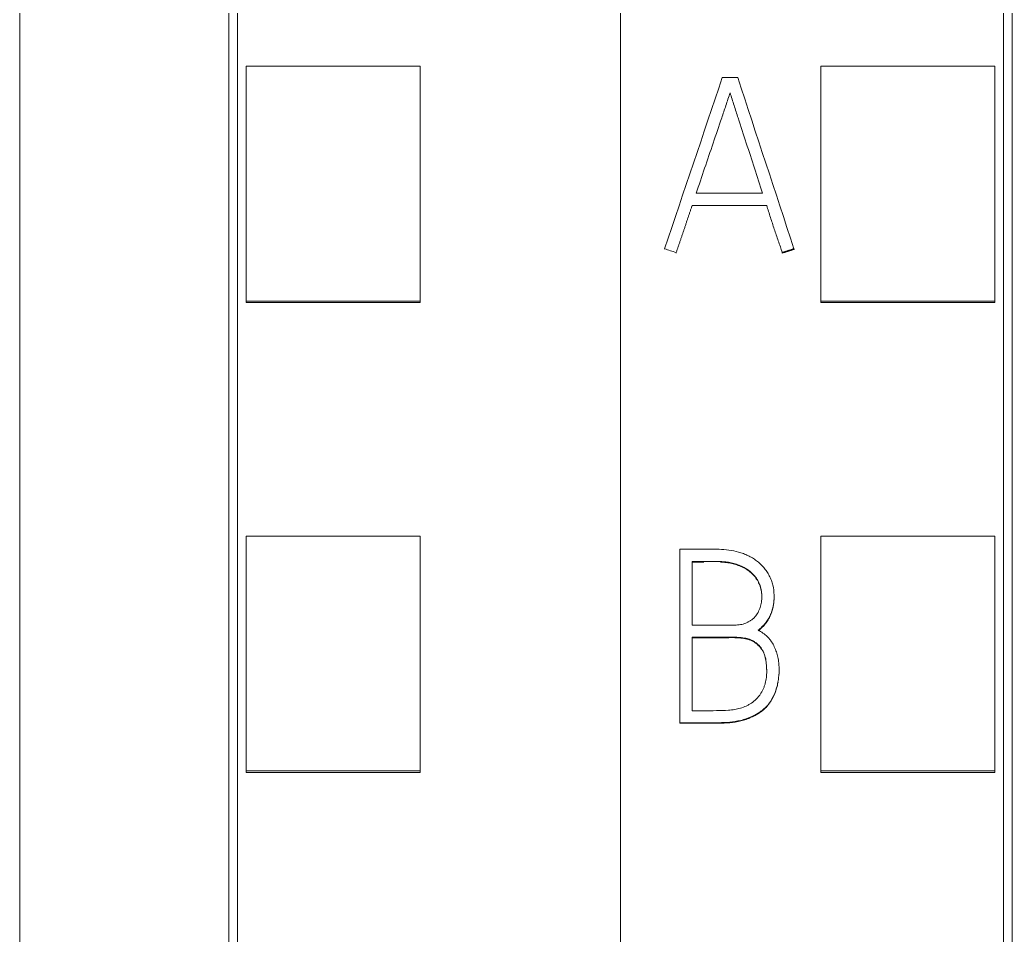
# Model space of a CAD drawing. Header units: millimetres. Extents: x 4137 to 6698, y 1400 to 3585.
# Drawn here: x 6070.55 to 6081.95, y 3292.87 to 3303.39 of the extents above; entities that cross this region are included whole.
import ezdxf

# ---------------------------------------------------------------- set-up
doc = ezdxf.new("R2010")
doc.units = ezdxf.units.MM
doc.layers.add('000-PI-Oprema', color=30, linetype='Continuous', lineweight=5)

msp = doc.modelspace()

# ---------------------------------------------------------------- linework, layer by layer
at = {"color": 0, "linetype": 'ByBlock', "lineweight": 0}
for p, q in [((6077.448, 3360.472), (6077.448, 3247.054)), ((6081.848, 3358.191), (6081.848, 3249.376)), ((6079.748, 3300.159), (6079.748, 3302.86)), ((6081.748, 3302.86), (6079.748, 3302.86)), ((6081.748, 3300.159), (6081.748, 3302.86)), ((6078.618, 3302.729), (6078.795, 3302.729)), ((6078.707, 3302.552), (6078.707, 3302.546)), ((6078.318, 3301.397), (6079.081, 3301.397)), ((6078.271, 3301.256), (6078.271, 3301.25)), ((6079.128, 3301.256), (6078.271, 3301.256)), ((6079.128, 3301.256), (6079.128, 3301.25)), ((6077.955, 3300.76), (6077.955, 3300.754)), ((6079.442, 3300.76), (6079.442, 3300.754)), ((6078.088, 3300.716), (6078.088, 3300.71)), ((6079.306, 3300.716), (6079.306, 3300.71)), ((6081.748, 3300.159), (6079.748, 3300.159)), ((6079.748, 3300.141), (6079.748, 3300.159)), ((6081.748, 3300.141), (6079.748, 3300.141)), ((6081.748, 3300.141), (6081.748, 3300.159)), ((6079.748, 3294.757), (6079.748, 3297.458)), ((6081.748, 3297.458), (6079.748, 3297.458)), ((6081.748, 3294.757), (6081.748, 3297.458)), ((6078.128, 3295.312), (6078.128, 3297.306)), ((6078.27, 3296.434), (6078.27, 3297.165)), ((6079.213, 3296.759), (6079.213, 3296.765)), ((6078.27, 3295.45), (6078.27, 3296.295)), ((6079.271, 3295.913), (6079.271, 3295.919)), ((6078.128, 3295.312), (6078.128, 3295.306)), ((6079.748, 3294.741), (6079.748, 3294.757)), ((6081.748, 3294.757), (6079.748, 3294.757)), ((6081.748, 3294.741), (6079.748, 3294.741)), ((6081.748, 3294.741), (6081.748, 3294.757))]:
    msp.add_line(p, q, dxfattribs=at)
for centre, major_axis, ratio, start_param, end_param in [((6078.636, 3244.681), (325.14, 968.539), 0.018125, 1.516913, 1.518949), ((6078.774, 3243.606), (-319.912, 977.578), 0.017923, 4.765021, 4.767038), ((6078.03, 3300.734), (-11.576, 3.852), 0.000072, 4.707411, 4.718912)]:
    msp.add_ellipse(centre, major_axis=major_axis, ratio=ratio, start_param=start_param, end_param=end_param, dxfattribs=at)
for points, knots in [([(6081.948, 3358.377), (6081.948, 3355.333), (6081.948, 3345.763), (6081.948, 3331.593), (6081.948, 3317.027), (6081.948, 3302.817), (6081.948, 3288.522), (6081.948, 3273.036), (6081.948, 3260.396), (6081.948, 3252.431), (6081.948, 3249.091)], [0, 0, 0, 0, 0.083934, 0.263736, 0.389889, 0.484142, 0.653794, 0.78188, 0.908517, 1, 1, 1, 1]), ([(6078.707, 3302.552), (6078.691, 3302.504), (6078.675, 3302.455), (6078.643, 3302.359), (6078.627, 3302.311), (6078.578, 3302.167), (6078.545, 3302.071), (6078.48, 3301.878), (6078.447, 3301.782), (6078.383, 3301.59), (6078.35, 3301.493), (6078.318, 3301.397)], [0, 0, 0, 0, 0.125, 0.125, 0.25, 0.25, 0.5, 0.5, 0.75, 0.75, 1, 1, 1, 1]), ([(6079.081, 3301.397), (6079.05, 3301.494), (6079.019, 3301.59), (6078.956, 3301.782), (6078.925, 3301.878), (6078.862, 3302.07), (6078.831, 3302.167), (6078.784, 3302.311), (6078.768, 3302.359), (6078.738, 3302.456), (6078.723, 3302.504), (6078.707, 3302.552)], [0, 0, 0, 0, 0.25, 0.25, 0.5, 0.5, 0.75, 0.75, 0.875, 0.875, 1, 1, 1, 1]), ([(6079.306, 3300.716), (6079.299, 3300.739), (6079.292, 3300.761), (6079.277, 3300.806), (6079.269, 3300.829), (6079.253, 3300.873), (6079.246, 3300.896), (6079.23, 3300.941), (6079.223, 3300.963), (6079.2, 3301.03), (6079.185, 3301.075), (6079.157, 3301.166), (6079.142, 3301.211), (6079.128, 3301.256)], [0, 0, 0, 0, 0.125, 0.125, 0.25, 0.25, 0.375, 0.375, 0.5, 0.5, 0.75, 0.75, 1, 1, 1, 1]), ([(6078.128, 3297.306), (6078.204, 3297.306), (6078.279, 3297.305), (6078.43, 3297.307), (6078.505, 3297.309), (6078.618, 3297.304), (6078.656, 3297.301), (6078.73, 3297.291), (6078.768, 3297.284), (6078.823, 3297.269), (6078.842, 3297.263), (6078.878, 3297.249), (6078.913, 3297.234), (6078.947, 3297.216), (6078.98, 3297.196), (6078.996, 3297.185), (6079.041, 3297.151), (6079.069, 3297.125), (6079.1, 3297.088), (6079.106, 3297.081), (6079.118, 3297.065), (6079.124, 3297.057), (6079.14, 3297.034), (6079.149, 3297.017), (6079.167, 3296.983), (6079.175, 3296.966), (6079.185, 3296.939), (6079.188, 3296.93), (6079.193, 3296.911), (6079.196, 3296.902), (6079.207, 3296.855), (6079.212, 3296.817), (6079.213, 3296.76), (6079.213, 3296.74), (6079.21, 3296.702), (6079.208, 3296.683), (6079.201, 3296.646), (6079.197, 3296.627), (6079.189, 3296.599), (6079.186, 3296.59), (6079.179, 3296.572), (6079.176, 3296.563), (6079.164, 3296.537), (6079.156, 3296.519), (6079.136, 3296.487), (6079.125, 3296.471), (6079.101, 3296.441), (6079.087, 3296.427), (6079.06, 3296.4), (6079.045, 3296.387), (6079.03, 3296.375)], [0, 0, 0, 0, 0.125, 0.125, 0.25, 0.25, 0.3125, 0.3125, 0.375, 0.375, 0.40625, 0.40625, 0.4375, 0.46875, 0.46875, 0.5, 0.5, 0.5625, 0.5625, 0.578125, 0.578125, 0.59375, 0.59375, 0.625, 0.625, 0.65625, 0.65625, 0.671875, 0.671875, 0.6875, 0.6875, 0.75, 0.75, 0.78125, 0.78125, 0.8125, 0.8125, 0.84375, 0.84375, 0.859375, 0.859375, 0.875, 0.875, 0.90625, 0.90625, 0.9375, 0.9375, 0.96875, 0.96875, 1, 1, 1, 1]), ([(6078.27, 3297.165), (6078.311, 3297.165), (6078.353, 3297.165), (6078.415, 3297.165), (6078.436, 3297.165), (6078.477, 3297.165), (6078.498, 3297.166), (6078.56, 3297.166), (6078.601, 3297.165), (6078.663, 3297.159), (6078.684, 3297.157), (6078.725, 3297.149), (6078.745, 3297.145), (6078.776, 3297.136), (6078.786, 3297.132), (6078.806, 3297.125), (6078.816, 3297.121), (6078.845, 3297.109), (6078.864, 3297.1), (6078.9, 3297.078), (6078.918, 3297.066), (6078.951, 3297.039), (6078.966, 3297.025), (6078.987, 3297.002), (6078.994, 3296.993), (6079.007, 3296.977), (6079.013, 3296.968), (6079.03, 3296.941), (6079.039, 3296.922), (6079.054, 3296.883), (6079.06, 3296.862), (6079.068, 3296.82), (6079.071, 3296.799), (6079.073, 3296.768), (6079.073, 3296.757), (6079.072, 3296.736), (6079.071, 3296.725), (6079.068, 3296.694), (6079.063, 3296.673), (6079.052, 3296.633), (6079.045, 3296.613), (6079.026, 3296.574), (6079.015, 3296.556), (6078.995, 3296.531), (6078.988, 3296.523), (6078.973, 3296.508), (6078.965, 3296.501), (6078.948, 3296.488), (6078.939, 3296.483), (6078.921, 3296.472), (6078.912, 3296.467), (6078.882, 3296.454), (6078.862, 3296.447), (6078.831, 3296.44), (6078.821, 3296.438), (6078.799, 3296.436), (6078.789, 3296.435), (6078.757, 3296.433), (6078.736, 3296.433), (6078.704, 3296.433), (6078.694, 3296.433), (6078.672, 3296.434), (6078.619, 3296.434), (6078.566, 3296.434), (6078.439, 3296.433), (6078.355, 3296.434), (6078.27, 3296.434)], [0, 0, 0, 0, 0.0625, 0.0625, 0.09375, 0.09375, 0.125, 0.125, 0.1875, 0.1875, 0.21875, 0.21875, 0.25, 0.25, 0.265625, 0.265625, 0.28125, 0.28125, 0.3125, 0.3125, 0.34375, 0.34375, 0.375, 0.375, 0.390625, 0.390625, 0.40625, 0.40625, 0.4375, 0.4375, 0.46875, 0.46875, 0.5, 0.5, 0.515625, 0.515625, 0.53125, 0.53125, 0.5625, 0.5625, 0.59375, 0.59375, 0.625, 0.625, 0.640625, 0.640625, 0.65625, 0.65625, 0.671875, 0.671875, 0.6875, 0.6875, 0.71875, 0.71875, 0.734375, 0.734375, 0.75, 0.75, 0.78125, 0.78125, 0.796875, 0.796875, 0.8125, 0.875, 0.875, 1, 1, 1, 1]), ([(6078.407, 3297.159), (6078.403, 3297.159), (6078.4, 3297.159), (6078.354, 3297.159), (6078.312, 3297.159), (6078.27, 3297.159)], [0, 0, 0, 0, 0.077703, 0.077703, 1, 1, 1, 1]), ([(6079.072, 3296.754), (6079.072, 3296.759), (6079.072, 3296.764), (6079.071, 3296.79), (6079.069, 3296.811), (6079.061, 3296.852), (6079.055, 3296.872), (6079.044, 3296.902), (6079.04, 3296.911), (6079.031, 3296.931), (6079.026, 3296.94), (6079.01, 3296.967), (6078.997, 3296.984), (6078.977, 3297.007), (6078.969, 3297.015), (6078.954, 3297.03), (6078.946, 3297.037), (6078.922, 3297.057), (6078.905, 3297.069), (6078.869, 3297.091), (6078.85, 3297.1), (6078.811, 3297.117), (6078.792, 3297.125), (6078.752, 3297.137), (6078.731, 3297.142), (6078.69, 3297.15), (6078.67, 3297.153), (6078.631, 3297.156), (6078.614, 3297.157), (6078.597, 3297.158)], [0, 0, 0, 0, 0.021701, 0.021701, 0.112121, 0.112121, 0.202541, 0.202541, 0.247751, 0.247751, 0.292961, 0.292961, 0.383381, 0.383381, 0.428591, 0.428591, 0.473801, 0.473801, 0.564221, 0.564221, 0.654641, 0.654641, 0.745061, 0.745061, 0.835481, 0.835481, 0.925901, 0.925901, 1, 1, 1, 1]), ([(6079.03, 3296.369), (6079.06, 3296.393), (6079.088, 3296.419), (6079.118, 3296.456), (6079.124, 3296.464), (6079.135, 3296.479), (6079.14, 3296.488), (6079.155, 3296.512), (6079.164, 3296.529), (6079.179, 3296.564), (6079.185, 3296.582), (6079.196, 3296.618), (6079.2, 3296.637), (6079.207, 3296.675), (6079.21, 3296.694), (6079.212, 3296.728), (6079.213, 3296.743), (6079.213, 3296.759)], [0, 0, 0, 0, 0.255804, 0.255804, 0.319754, 0.319754, 0.383705, 0.383705, 0.511607, 0.511607, 0.639509, 0.639509, 0.767411, 0.767411, 0.895312, 0.895312, 1, 1, 1, 1]), ([(6079.03, 3296.375), (6079.068, 3296.356), (6079.104, 3296.332), (6079.142, 3296.295), (6079.149, 3296.287), (6079.163, 3296.271), (6079.17, 3296.262), (6079.188, 3296.236), (6079.199, 3296.218), (6079.213, 3296.189), (6079.218, 3296.18), (6079.226, 3296.16), (6079.23, 3296.15), (6079.241, 3296.12), (6079.247, 3296.1), (6079.257, 3296.059), (6079.261, 3296.038), (6079.267, 3295.996), (6079.269, 3295.974), (6079.272, 3295.91), (6079.27, 3295.868), (6079.262, 3295.805), (6079.258, 3295.784), (6079.249, 3295.742), (6079.244, 3295.722), (6079.225, 3295.661), (6079.209, 3295.622), (6079.183, 3295.576), (6079.177, 3295.566), (6079.166, 3295.548), (6079.159, 3295.54), (6079.14, 3295.514), (6079.126, 3295.499), (6079.103, 3295.477), (6079.095, 3295.47), (6079.078, 3295.456), (6079.07, 3295.449), (6079.043, 3295.431), (6079.025, 3295.419), (6078.97, 3295.388), (6078.931, 3295.37), (6078.87, 3295.35), (6078.85, 3295.344), (6078.808, 3295.334), (6078.788, 3295.33), (6078.725, 3295.32), (6078.683, 3295.316), (6078.619, 3295.313), (6078.597, 3295.312), (6078.555, 3295.312), (6078.533, 3295.311), (6078.469, 3295.311), (6078.427, 3295.311), (6078.342, 3295.312), (6078.299, 3295.312), (6078.214, 3295.312), (6078.171, 3295.312), (6078.128, 3295.312)], [0, 0, 0, 0, 0.0625, 0.0625, 0.078125, 0.078125, 0.09375, 0.09375, 0.125, 0.125, 0.140625, 0.140625, 0.15625, 0.15625, 0.1875, 0.1875, 0.21875, 0.21875, 0.25, 0.25, 0.3125, 0.3125, 0.34375, 0.34375, 0.375, 0.375, 0.4375, 0.4375, 0.453125, 0.453125, 0.46875, 0.46875, 0.5, 0.5, 0.515625, 0.515625, 0.53125, 0.53125, 0.5625, 0.5625, 0.625, 0.625, 0.65625, 0.65625, 0.6875, 0.6875, 0.75, 0.75, 0.78125, 0.78125, 0.8125, 0.8125, 0.875, 0.875, 0.9375, 0.9375, 1, 1, 1, 1]), ([(6078.27, 3296.295), (6078.316, 3296.295), (6078.361, 3296.295), (6078.453, 3296.295), (6078.499, 3296.295), (6078.568, 3296.295), (6078.59, 3296.295), (6078.636, 3296.295), (6078.659, 3296.295), (6078.728, 3296.296), (6078.774, 3296.296), (6078.842, 3296.29), (6078.865, 3296.287), (6078.899, 3296.28), (6078.911, 3296.277), (6078.933, 3296.27), (6078.944, 3296.265), (6078.966, 3296.256), (6078.976, 3296.25), (6078.996, 3296.238), (6079.005, 3296.231), (6079.033, 3296.208), (6079.049, 3296.191), (6079.07, 3296.163), (6079.076, 3296.153), (6079.087, 3296.132), (6079.092, 3296.121), (6079.101, 3296.1), (6079.105, 3296.088), (6079.111, 3296.066), (6079.114, 3296.054), (6079.12, 3296.02), (6079.123, 3295.996), (6079.127, 3295.95), (6079.128, 3295.926), (6079.128, 3295.879), (6079.127, 3295.856), (6079.121, 3295.81), (6079.117, 3295.787), (6079.108, 3295.753), (6079.104, 3295.742), (6079.096, 3295.719), (6079.092, 3295.709), (6079.077, 3295.677), (6079.066, 3295.656), (6079.046, 3295.627), (6079.039, 3295.618), (6079.024, 3295.599), (6079.016, 3295.591), (6078.991, 3295.566), (6078.973, 3295.551), (6078.944, 3295.532), (6078.934, 3295.525), (6078.913, 3295.514), (6078.903, 3295.509), (6078.871, 3295.494), (6078.849, 3295.486), (6078.815, 3295.476), (6078.804, 3295.474), (6078.781, 3295.468), (6078.77, 3295.466), (6078.735, 3295.46), (6078.712, 3295.457), (6078.642, 3295.451), (6078.596, 3295.451), (6078.503, 3295.45), (6078.456, 3295.45), (6078.363, 3295.45), (6078.316, 3295.45), (6078.27, 3295.45)], [0, 0, 0, 0, 0.0625, 0.0625, 0.125, 0.125, 0.15625, 0.15625, 0.1875, 0.1875, 0.25, 0.25, 0.28125, 0.28125, 0.296875, 0.296875, 0.3125, 0.3125, 0.328125, 0.328125, 0.34375, 0.34375, 0.375, 0.375, 0.390625, 0.390625, 0.40625, 0.40625, 0.421875, 0.421875, 0.4375, 0.4375, 0.46875, 0.46875, 0.5, 0.5, 0.53125, 0.53125, 0.5625, 0.5625, 0.578125, 0.578125, 0.59375, 0.59375, 0.625, 0.625, 0.640625, 0.640625, 0.65625, 0.65625, 0.6875, 0.6875, 0.703125, 0.703125, 0.71875, 0.71875, 0.75, 0.75, 0.765625, 0.765625, 0.78125, 0.78125, 0.8125, 0.8125, 0.875, 0.875, 0.9375, 0.9375, 1, 1, 1, 1]), ([(6079.128, 3295.898), (6079.128, 3295.917), (6079.127, 3295.937), (6079.125, 3295.968), (6079.124, 3295.98), (6079.121, 3296.003), (6079.12, 3296.014), (6079.114, 3296.049), (6079.108, 3296.072), (6079.097, 3296.105), (6079.092, 3296.116), (6079.082, 3296.136), (6079.076, 3296.147), (6079.056, 3296.176), (6079.041, 3296.193), (6079.015, 3296.217), (6079.006, 3296.224), (6078.986, 3296.238), (6078.976, 3296.244), (6078.956, 3296.254), (6078.945, 3296.259), (6078.923, 3296.267), (6078.912, 3296.27), (6078.878, 3296.279), (6078.855, 3296.283), (6078.808, 3296.287), (6078.785, 3296.289), (6078.738, 3296.29), (6078.715, 3296.29), (6078.668, 3296.289), (6078.644, 3296.289), (6078.598, 3296.289), (6078.574, 3296.289), (6078.504, 3296.289), (6078.457, 3296.289), (6078.363, 3296.289), (6078.317, 3296.289), (6078.27, 3296.289)], [0, 0, 0, 0, 0.05321, 0.05321, 0.084769, 0.084769, 0.116329, 0.116329, 0.179448, 0.179448, 0.211008, 0.211008, 0.242568, 0.242568, 0.305687, 0.305687, 0.337247, 0.337247, 0.368806, 0.368806, 0.400366, 0.400366, 0.431926, 0.431926, 0.495045, 0.495045, 0.558164, 0.558164, 0.621284, 0.621284, 0.684403, 0.684403, 0.747523, 0.747523, 0.873761, 0.873761, 1, 1, 1, 1]), ([(6078.128, 3295.306), (6078.171, 3295.306), (6078.214, 3295.306), (6078.299, 3295.306), (6078.341, 3295.306), (6078.427, 3295.305), (6078.469, 3295.305), (6078.533, 3295.305), (6078.555, 3295.305), (6078.597, 3295.306), (6078.618, 3295.307), (6078.682, 3295.31), (6078.725, 3295.313), (6078.809, 3295.327), (6078.85, 3295.337), (6078.911, 3295.357), (6078.931, 3295.365), (6078.97, 3295.383), (6078.989, 3295.392), (6079.026, 3295.413), (6079.043, 3295.424), (6079.069, 3295.443), (6079.078, 3295.45), (6079.094, 3295.463), (6079.102, 3295.47), (6079.125, 3295.492), (6079.14, 3295.508), (6079.159, 3295.533), (6079.165, 3295.542), (6079.177, 3295.56), (6079.183, 3295.569), (6079.209, 3295.615), (6079.225, 3295.655), (6079.244, 3295.715), (6079.249, 3295.736), (6079.255, 3295.764), (6079.256, 3295.77), (6079.258, 3295.777)], [0, 0, 0, 0, 0.093804, 0.093804, 0.187608, 0.187608, 0.281413, 0.281413, 0.328315, 0.328315, 0.375217, 0.375217, 0.469021, 0.469021, 0.562825, 0.562825, 0.609727, 0.609727, 0.65663, 0.65663, 0.703532, 0.703532, 0.726983, 0.726983, 0.750434, 0.750434, 0.797336, 0.797336, 0.820787, 0.820787, 0.844238, 0.844238, 0.938042, 0.938042, 0.984944, 0.984944, 1, 1, 1, 1])]:
    msp.add_open_spline(points, degree=3, knots=knots, dxfattribs=at)
for points, weights in [([(6078.271, 3301.256), (6078.18, 3300.986), (6078.088, 3300.716)], [0.500000008068, 0.499999991932, 0.500000008068]), ([(6079.442, 3300.76), (6079.374, 3300.738), (6079.306, 3300.716)], [0.500000465974, 0.499999534026, 0.500000465974]), ([(6079.306, 3300.71), (6079.374, 3300.732), (6079.442, 3300.754)], [0.499999735017, 0.500000264983, 0.499999735017])]:
    msp.add_rational_spline(points, weights, degree=2, dxfattribs=at)
msp.add_open_spline([(6079.268, 3295.859), (6079.27, 3295.877), (6079.271, 3295.895), (6079.271, 3295.914)], degree=3, dxfattribs=at)
at = {"layer": '000-PI-Oprema', "color": 0, "linetype": 'ByBlock', "lineweight": 0}
for p, q in [((6077.448, 3360.472), (6077.448, 3247.054)), ((6073.048, 3249.376), (6073.048, 3358.191)), ((6073.148, 3300.159), (6073.148, 3302.86)), ((6073.148, 3302.86), (6075.148, 3302.86)), ((6075.148, 3300.159), (6075.148, 3302.86)), ((6073.148, 3300.159), (6075.148, 3300.159)), ((6073.148, 3300.141), (6073.148, 3300.159)), ((6073.148, 3300.141), (6075.148, 3300.141)), ((6075.148, 3300.141), (6075.148, 3300.159)), ((6073.148, 3294.757), (6073.148, 3297.458)), ((6073.148, 3297.458), (6075.148, 3297.458)), ((6075.148, 3294.757), (6075.148, 3297.458)), ((6073.148, 3294.757), (6075.148, 3294.757)), ((6073.148, 3294.741), (6073.148, 3294.757)), ((6073.148, 3294.741), (6075.148, 3294.741)), ((6075.148, 3294.741), (6075.148, 3294.757))]:
    msp.add_line(p, q, dxfattribs=at)
for points, knots in [([(6072.948, 3249.091), (6072.948, 3252.431), (6072.948, 3260.396), (6072.948, 3273.036), (6072.948, 3288.522), (6072.948, 3302.817), (6072.948, 3317.027), (6072.948, 3331.593), (6072.948, 3345.763), (6072.948, 3355.333), (6072.948, 3358.377)], [0, 0, 0, 0, 0.091483, 0.21812, 0.346206, 0.515858, 0.610111, 0.736264, 0.916066, 1, 1, 1, 1]), ([(6070.548, 3355.311), (6070.548, 3353.288), (6070.548, 3344.739), (6070.548, 3331.593), (6070.548, 3317.027), (6070.548, 3302.817), (6070.548, 3288.522), (6070.548, 3273.036), (6070.548, 3260.278), (6070.548, 3251.396), (6070.548, 3247.139), (6070.548, 3246.341)], [0, 0, 0, 0, 0.055935, 0.236292, 0.362833, 0.457376, 0.627551, 0.756032, 0.883059, 0.978086, 1, 1, 1, 1])]:
    msp.add_open_spline(points, degree=3, knots=knots, dxfattribs=at)

doc.saveas('drawing.dxf')
